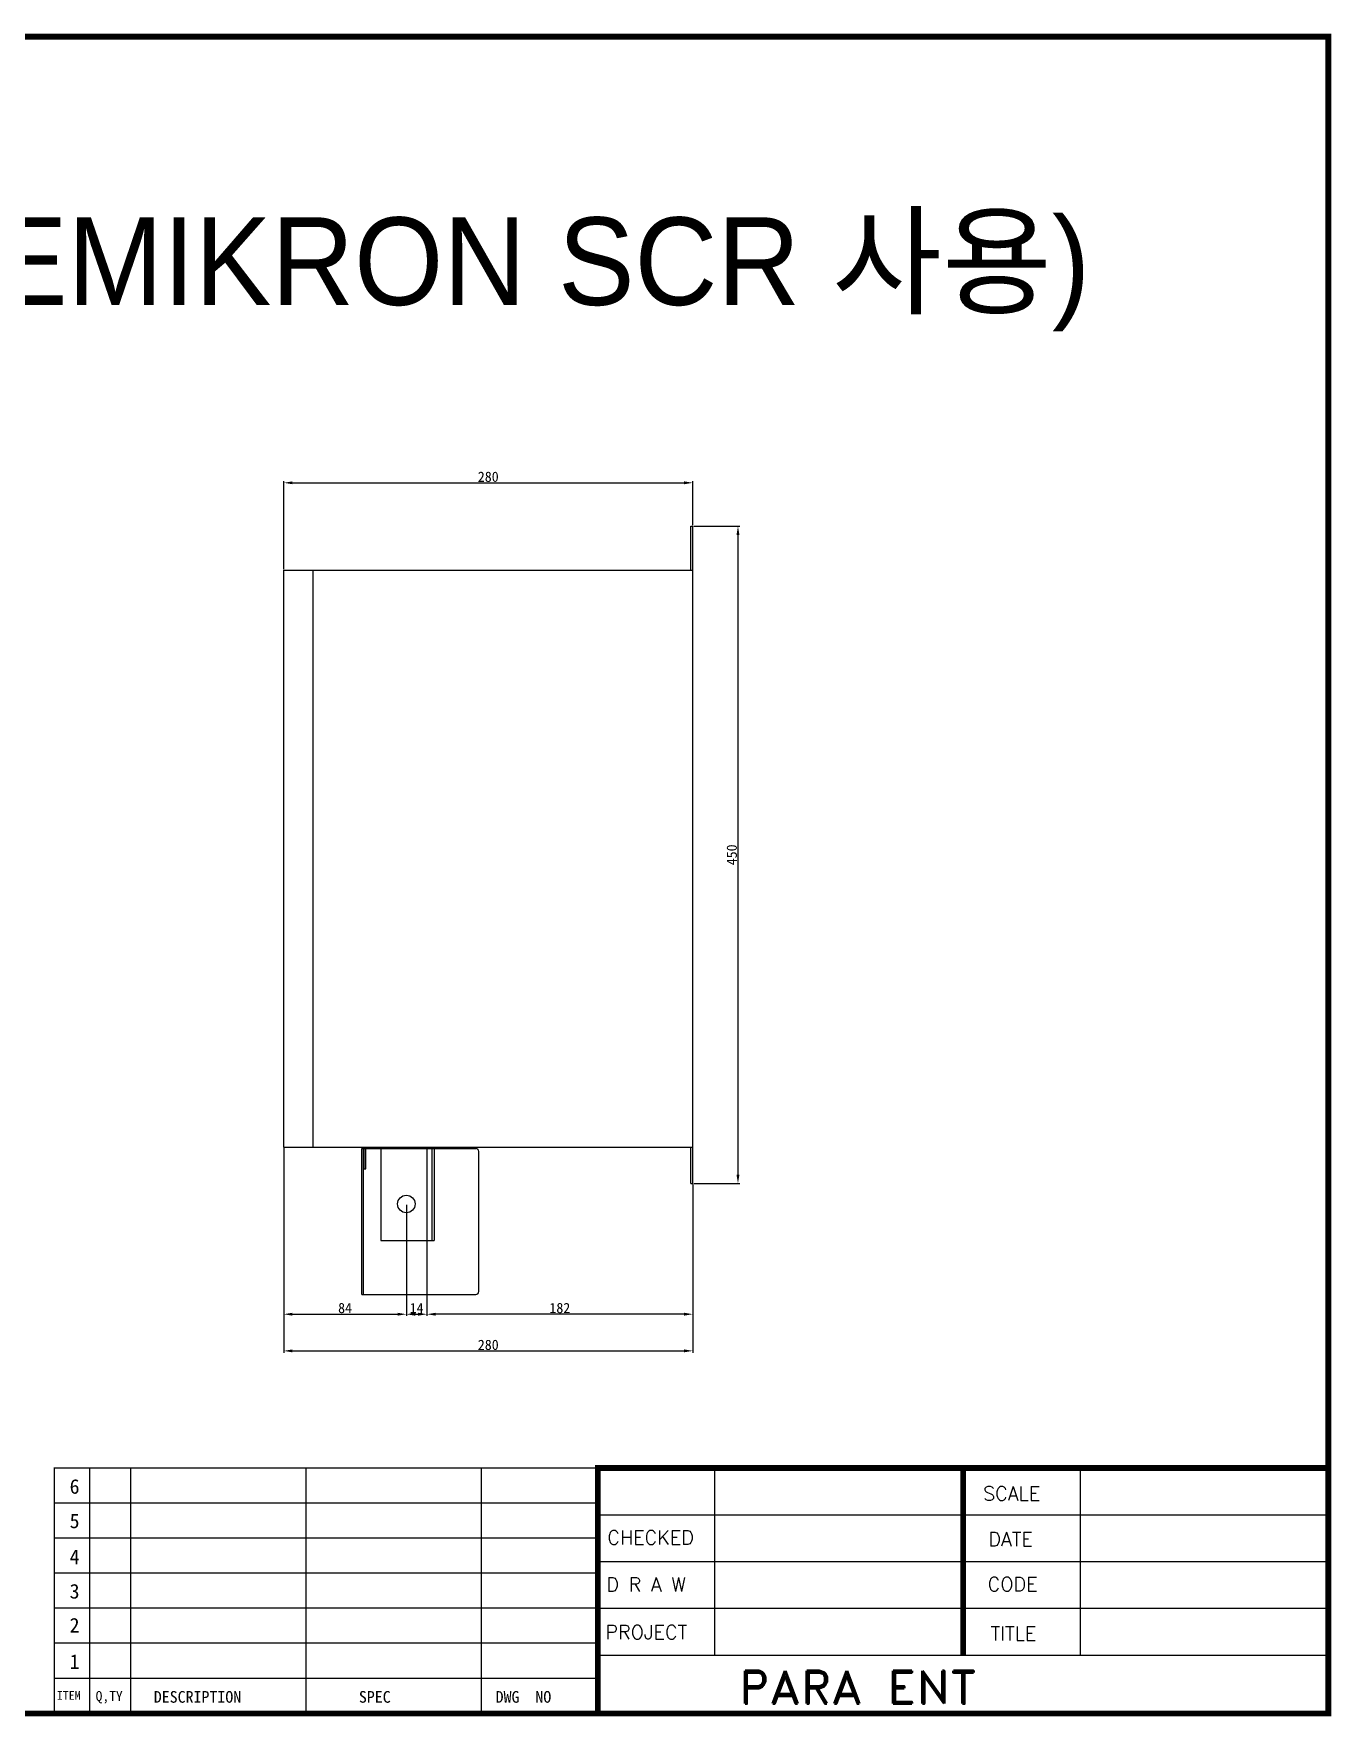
# Model space of a CAD drawing. Header units: millimetres. Extents: x 633 to 4061, y 783 to 1937.
# Drawn here: x 1389 to 2277, y 783 to 1935 of the extents above; entities that cross this region are included whole.
import ezdxf

# ---------------------------------------------------------------- set-up
doc = ezdxf.new("R2010")
doc.units = ezdxf.units.MM
doc.layers.add('Bus-Bar', color=7, linetype='Continuous')
doc.layers.add('Case', color=7, linetype='Continuous')
doc.styles.add('ROMAND', font='romand', dxfattribs={"width": 1.1, "height": 8})
doc.styles.add('ROMANS', font='romans', dxfattribs={"height": 3})
doc.dimstyles.new('ISO-25', dxfattribs={"dimtxt": 7, "dimasz": 6, "dimexe": 1.25, "dimexo": 0.625, "dimtad": 1, "dimdec": 1, "dimtxsty": 'Standard', "dimcen": 2.5, "dimclrd": 6, "dimclre": 6, "dimclrt": 1, "dimadec": 0, "dimazin": 0, "dimtfac": 1, "dimtdec": 1, "dimtmove": 0, "dimatfit": 3, "dimfxl": 1, "dimarcsym": 0})

# ---------------------------------------------------------------- blocks, each defined once
blk = doc.blocks.new('*D5')
at = {"color": 6, "lineweight": -2, "transparency": 16777216}
for p, q in [((1559.9, 1568.8), (1559.9, 1629.1)), ((1565.9, 1627.9), (1833.9, 1627.9)), ((1839.9, 1598.8), (1839.9, 1629.1))]:
    blk.add_line(p, q, dxfattribs=at)
at = {"color": 6, "transparency": 16777216}
for points in [[(1565.9, 1628.9), (1565.9, 1626.9), (1559.9, 1627.9)], [(1833.9, 1628.9), (1833.9, 1626.9), (1839.9, 1627.9)]]:
    blk.add_solid(points, dxfattribs=at)
at = {"layer": 'Defpoints', "color": 0, "transparency": 16777216}
for p in [(1839.9, 1627.9), (1839.9, 1598.2), (1559.9, 1568.2)]:
    blk.add_point(p, dxfattribs=at)
at = {"color": 1, "transparency": 16777216, "insert": (1699.9, 1632), "char_height": 7, "attachment_point": 5}
blk.add_mtext('280', dxfattribs=at)
blk = doc.blocks.new('*D6')
at = {"color": 6, "lineweight": -2, "transparency": 16777216}
for p, q in [((1840.5, 1598.2), (1872, 1598.2)), ((1870.8, 1592.2), (1870.8, 1154.2)), ((1840.5, 1148.2), (1872, 1148.2))]:
    blk.add_line(p, q, dxfattribs=at)
at = {"color": 6, "transparency": 16777216}
for points in [[(1869.8, 1592.2), (1871.8, 1592.2), (1870.8, 1598.2)], [(1869.8, 1154.2), (1871.8, 1154.2), (1870.8, 1148.2)]]:
    blk.add_solid(points, dxfattribs=at)
at = {"layer": 'Defpoints', "color": 0, "transparency": 16777216}
for p in [(1839.9, 1598.2), (1839.9, 1148.2), (1870.8, 1148.2)]:
    blk.add_point(p, dxfattribs=at)
at = {"color": 1, "transparency": 16777216, "insert": (1866.6, 1373.2), "char_height": 7, "attachment_point": 5, "rotation": 90}
blk.add_mtext('450', dxfattribs=at)
blk = doc.blocks.new('*D7')
at = {"color": 6, "lineweight": -2, "transparency": 16777216}
for p, q in [((1839.9, 1147.5), (1839.9, 1057.5)), ((1657.9, 1108.5), (1657.9, 1057.5)), ((1833.9, 1058.7), (1663.9, 1058.7))]:
    blk.add_line(p, q, dxfattribs=at)
at = {"color": 6, "transparency": 16777216}
for points in [[(1663.9, 1059.7), (1663.9, 1057.7), (1657.9, 1058.7)], [(1833.9, 1059.7), (1833.9, 1057.7), (1839.9, 1058.7)]]:
    blk.add_solid(points, dxfattribs=at)
at = {"layer": 'Defpoints', "color": 0, "transparency": 16777216}
for p in [(1839.9, 1148.2), (1657.9, 1109.2), (1657.9, 1058.7)]:
    blk.add_point(p, dxfattribs=at)
at = {"color": 1, "transparency": 16777216, "insert": (1748.9, 1062.9), "char_height": 7, "attachment_point": 5}
blk.add_mtext('182', dxfattribs=at)
blk = doc.blocks.new('*D8')
at = {"color": 6, "lineweight": -2, "transparency": 16777216}
for p, q in [((1559.9, 1172.5), (1559.9, 1057.5)), ((1643.9, 1133.5), (1643.9, 1057.5)), ((1565.9, 1058.7), (1637.9, 1058.7))]:
    blk.add_line(p, q, dxfattribs=at)
at = {"color": 6, "transparency": 16777216}
for points in [[(1565.9, 1059.7), (1565.9, 1057.7), (1559.9, 1058.7)], [(1637.9, 1059.7), (1637.9, 1057.7), (1643.9, 1058.7)]]:
    blk.add_solid(points, dxfattribs=at)
at = {"layer": 'Defpoints', "color": 0, "transparency": 16777216}
for p in [(1559.9, 1173.2), (1643.9, 1134.2), (1643.9, 1058.7)]:
    blk.add_point(p, dxfattribs=at)
at = {"color": 1, "transparency": 16777216, "insert": (1601.9, 1062.9), "char_height": 7, "attachment_point": 5}
blk.add_mtext('84', dxfattribs=at)
blk = doc.blocks.new('*D12')
at = {"color": 6, "lineweight": -2, "transparency": 16777216}
for p, q in [((1559.9, 1088.7), (1559.9, 1032.3)), ((1839.9, 1088.7), (1839.9, 1032.3)), ((1565.9, 1033.6), (1833.9, 1033.6))]:
    blk.add_line(p, q, dxfattribs=at)
at = {"color": 6, "transparency": 16777216}
for points in [[(1565.9, 1034.6), (1565.9, 1032.6), (1559.9, 1033.6)], [(1833.9, 1034.6), (1833.9, 1032.6), (1839.9, 1033.6)]]:
    blk.add_solid(points, dxfattribs=at)
at = {"layer": 'Defpoints', "color": 0, "transparency": 16777216}
for p in [(1559.9, 1089.3), (1839.9, 1089.3), (1839.9, 1033.6)]:
    blk.add_point(p, dxfattribs=at)
at = {"color": 1, "transparency": 16777216, "insert": (1699.9, 1037.7), "char_height": 7, "attachment_point": 5}
blk.add_mtext('280', dxfattribs=at)
blk = doc.blocks.new('*D19')
at = {"color": 6, "lineweight": -2, "transparency": 16777216}
for p, q in [((1643.9, 1133.5), (1643.9, 1057.5)), ((1657.9, 1108.5), (1657.9, 1057.5)), ((1649.9, 1058.7), (1651.9, 1058.7))]:
    blk.add_line(p, q, dxfattribs=at)
at = {"color": 6, "transparency": 16777216}
for points in [[(1649.9, 1059.7), (1649.9, 1057.7), (1643.9, 1058.7)], [(1651.9, 1059.7), (1651.9, 1057.7), (1657.9, 1058.7)]]:
    blk.add_solid(points, dxfattribs=at)
at = {"layer": 'Defpoints', "color": 0, "transparency": 16777216}
for p in [(1643.9, 1134.2), (1657.9, 1109.2), (1657.9, 1058.7)]:
    blk.add_point(p, dxfattribs=at)
at = {"color": 1, "transparency": 16777216, "insert": (1650.9, 1062.9), "char_height": 7, "attachment_point": 5}
blk.add_mtext('14', dxfattribs=at)

msp = doc.modelspace()

# ---------------------------------------------------------------- linework, layer by layer
at = {"ltscale": 10}
for p, q in [((1838.66, 1568.16), (1838.66, 1598.16)), ((1839.86, 1148.16), (1839.86, 1598.16)), ((1838.66, 1148.16), (1838.66, 1173.16))]:
    msp.add_line(p, q, dxfattribs=at)
for p, q in [((1838.66, 1598.16), (1839.86, 1598.16)), ((1559.86, 1568.16), (1559.86, 1173.16)), ((1559.86, 1568.16), (1839.86, 1568.16)), ((1579.86, 1568.16), (1579.86, 1173.16)), ((1559.86, 1173.16), (1839.86, 1173.16)), ((1838.66, 1148.16), (1839.86, 1148.16))]:
    msp.add_line(p, q)
at = {"color": 5}
for p, q in [((1426.94, 953.39), (1426.94, 785.39)), ((1454.94, 953.39), (1454.94, 785.39)), ((1574.94, 953.39), (1574.94, 785.39)), ((1694.94, 953.39), (1694.94, 785.39)), ((1854.94, 825.39), (1854.94, 953.39)), ((2104.94, 953.39), (2104.94, 825.39)), ((1774.94, 929.39), (1402.94, 929.39)), ((1774.94, 921.39), (2274.94, 921.39)), ((1774.94, 905.39), (1402.94, 905.39)), ((1774.94, 889.39), (2274.94, 889.39)), ((1774.94, 881.39), (1402.94, 881.39)), ((1774.94, 857.39), (1402.94, 857.39)), ((1774.94, 857.39), (2274.94, 857.39)), ((1774.94, 833.39), (1402.94, 833.39)), ((1774.94, 825.39), (2274.94, 825.39)), ((1774.94, 809.39), (1402.94, 809.39))]:
    msp.add_line(p, q, dxfattribs=at)
at = {"color": 5, "const_width": 4}
for points in [[(634.94, 785.39), (2274.94, 785.39), (2274.94, 1933.39), (634.94, 1933.39), (634.94, 785.39)], [(2274.94, 953.39), (1774.94, 953.39), (1774.94, 785.39)], [(2024.94, 953.39), (2024.94, 825.39)]]:
    msp.add_lwpolyline(points, dxfattribs=at)
at = {"color": 5, "ltscale": 2, "const_width": 0.8}
msp.add_lwpolyline([(1774.94, 953.39), (1402.94, 953.39), (1402.94, 785.39)], dxfattribs=at)
at = {"layer": 'Bus-Bar', "color": 5}
for p, q in [((1626.36, 1173.16), (1626.36, 1109.16)), ((1661.36, 1173.16), (1661.36, 1109.16)), ((1626.36, 1109.16), (1661.36, 1109.16))]:
    msp.add_line(p, q, dxfattribs=at)
at = {"layer": 'Bus-Bar', "color": 2}
for p, q in [((1657.86, 1173.16), (1657.86, 1109.16)), ((1662.86, 1173.16), (1662.86, 1109.16)), ((1657.86, 1109.16), (1662.86, 1109.16))]:
    msp.add_line(p, q, dxfattribs=at)
at = {"layer": 'Bus-Bar', "color": 5}
msp.add_circle((1643.86, 1134.16), 6, dxfattribs=at)
at = {"layer": 'Case', "color": 1}
for p, q in [((1613.36, 1072.16), (1613.36, 1172.16)), ((1613.36, 1172.16), (1691.36, 1172.16)), ((1614.56, 1072.16), (1614.56, 1172.16)), ((1693.36, 1074.16), (1693.36, 1170.16)), ((1613.36, 1072.16), (1691.36, 1072.16))]:
    msp.add_line(p, q, dxfattribs=at)
at = {"layer": 'Case'}
for p, q in [((1614.86, 1158.16), (1614.86, 1173.16)), ((1616.06, 1158.16), (1616.06, 1173.16)), ((1614.86, 1158.16), (1616.06, 1158.16))]:
    msp.add_line(p, q, dxfattribs=at)
at = {"layer": 'Case', "color": 1}
for centre, start, end in [((1691.36, 1170.16), 0, 90), ((1691.36, 1074.16), 270, 0)]:
    msp.add_arc(centre, 2, start, end, dxfattribs=at)

# ---------------------------------------------------------------- texts
at = {"color": 5, "style": 'ROMANS'}
for s, p in [('SCALE', (2038.61, 931.15)), ('CHECKED', (1781.39, 901.03)), ('DATE', (2042.2, 899.99)), ('D R A W', (1780.74, 868.93)), ('CODE', (2041.71, 869)), ('PROJECT', (1780.1, 836.28)), ('TITLE', (2043.75, 835.35))]:
    msp.add_text(s, height=9.6, dxfattribs=at).set_placement(p)
at = {"color": 5, "style": 'ROMAND', "width": 1.1}
msp.add_text('PARA ENT', height=22.4, dxfattribs=at).set_placement((1871.46, 792.12))
at = {"ltscale": 10, "insert": (892.62, 1809.61), "char_height": 60, "width": 1294.3162, "attachment_point": 1}
msp.add_mtext('{\\fGulim|b0|i0|c129|p49;400A,500A(SEMIKRON SCR 사용)}', dxfattribs=at)
at = {"color": 5, "attachment_point": 1}
for s, insert, char_height, width in [('6', (1413.37, 945.77), 10, 13.174), ('5', (1413.37, 922.23), 10, 13.174), ('4', (1413.37, 897.57), 10, 13.174), ('3', (1413.37, 874.04), 10, 13.174), ('2', (1413.37, 850.78), 10, 13.174), ('1', (1413.37, 825.84), 10, 13.174), ('ITEM', (1404.6, 800.72), 6, 8), ('Q,TY', (1431.18, 800.72), 6.8, 20), ('DESCRIPTION', (1470.97, 800.72), 8, 40), ('SPEC', (1611.34, 800.72), 8, 40), ('DWG  NO', (1704.95, 800.72), 8, 60)]:
    msp.add_mtext(s, dxfattribs=dict(at, insert=insert, char_height=char_height, width=width))

# ---------------------------------------------------------------- dimensions: what is measured, and where the dimension line sits
for base, p1, p2, picture, middle in [((1839.86, 1627.9), (1559.86, 1568.16), (1839.86, 1598.16), '*D5', (1699.86, 1632.02)), ((1643.86, 1058.73), (1559.86, 1173.16), (1643.86, 1134.16), '*D8', (1601.86, 1062.86)), ((1657.86, 1058.73), (1839.86, 1148.16), (1657.86, 1109.16), '*D7', (1748.86, 1062.86)), ((1657.86, 1058.73), (1643.86, 1134.16), (1657.86, 1109.16), '*D19', (1650.86, 1062.86)), ((1839.86, 1033.58), (1559.86, 1089.33), (1839.86, 1089.33), '*D12', (1699.86, 1037.71))]:
    dim = msp.add_linear_dim(base=base, p1=p1, p2=p2, dimstyle='ISO-25')
    dim.commit()
    dim.dimension.update_dxf_attribs({"geometry": picture, "text_midpoint": middle})
dim = msp.add_linear_dim(base=(1870.77, 1148.16), p1=(1839.86, 1598.16), p2=(1839.86, 1148.16), angle=90, dimstyle='ISO-25')
dim.commit()
dim.dimension.update_dxf_attribs({"geometry": '*D6', "text_midpoint": (1866.64, 1373.16)})

doc.saveas('drawing.dxf')
